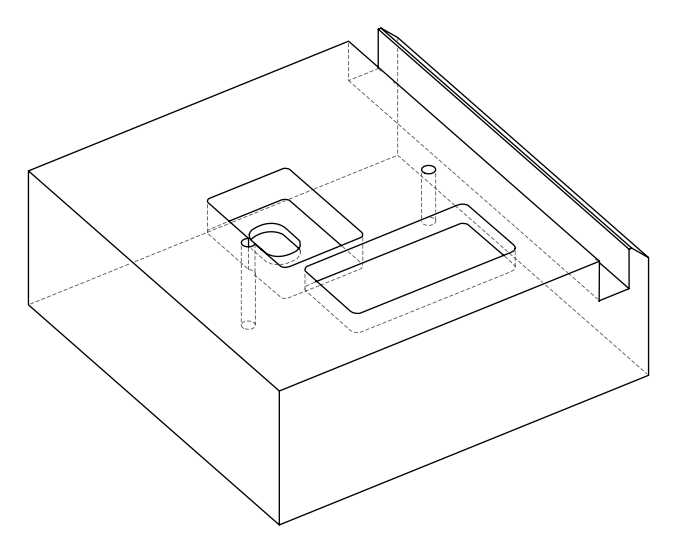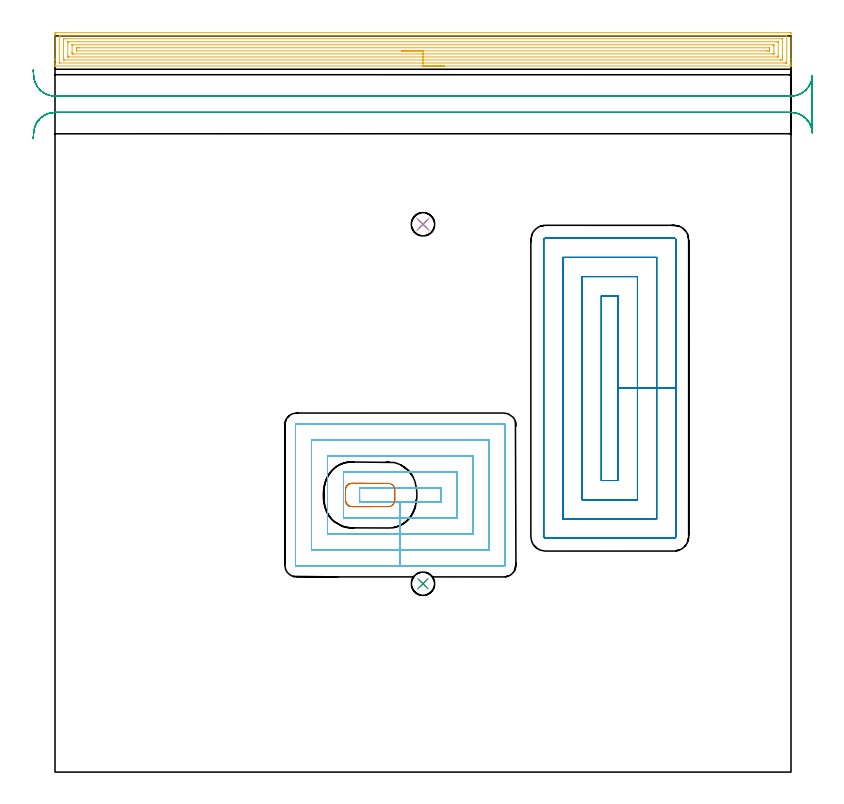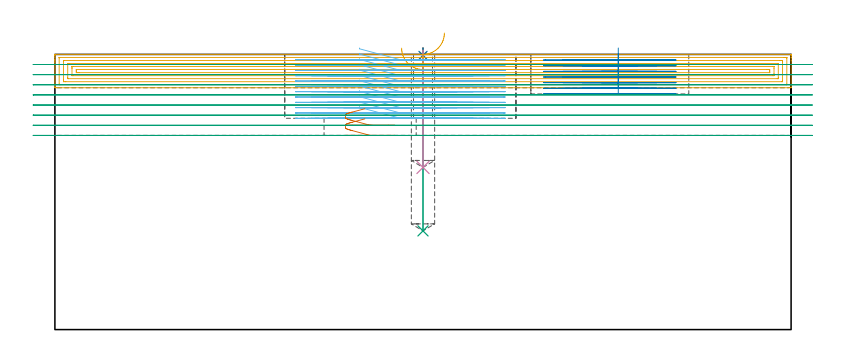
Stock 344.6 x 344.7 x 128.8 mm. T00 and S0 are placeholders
(PLAN: 9 operations, 6 tool changes, 75.2 min)
(1 SPOT_DRILL | STEP1POCKET | NXT0321_9005460120000 | 0.03 min | 1 mm3)
(2 SPOT_DRILL_1 | STEP1POCKET_1 | NXT0321_9005460120000 | 0.03 min | 1 mm3)
(3 DRILL_BLIND_HOLE_INTO_CENTER | STEP1POCKET | UGT0301_221 | 0.34 min | 7479 mm3)
(4 DRILL_BLIND_HOLE_INTO_CENTER_1 | STEP1POCKET_1 | UGT0301_221 | 0.22 min | 4716 mm3)
(5 AREA_MILL | FG_CHAMFER_SURFACE | UGT0205_001 | 16.8 min | 41935 mm3)
(6 MILL_RECTANGULAR_POCKET | POCKET_RECTANGULAR_STRAIGHT | NXT0201_013 | Follow Part, ap 2.5, ae 75% | 26.96 min | 246959 mm3)
(7 MILL_RECTANGULAR_POCKET_1 | POCKET_RECTANGULAR_STRAIGHT_1 | UGT0201_094 | Follow Part, ap 5, ae 75% | 0.5 min | 9475 mm3)
(8 MILL_RECTANGULAR_POCKET_2 | POCKET_RECTANGULAR_STRAIGHT_2 | NXT0201_011 | Follow Part, ap 3, ae 75% | 17.63 min | 207786 mm3)
(9 MILL_RECTANGULAR_SLOT | SLOT_RECTANGULAR | UGT0201_094 | Follow Part, ap 5, ae 75% | 12.64 min | 360518 mm3)
(TOOL NXT0321_9005460120000 | NC Spot Drill, 142deg, 12mm, Carbide, Uncoated | D12 PA142 FL30 Z2)
(TOOL UGT0301_221 | Twist Drill 10.9 mm | D10.9 PA118 FL92 Z2)
(TOOL UGT0205_001 | Chamfer Mill 20 x 3 x 45 deg. | D20 FL50 Z2)
(TOOL NXT0201_013 | ENDMILL 10mm | D10 FL30 Z4)
(TOOL UGT0201_094 | End mill 20 mm | D20 FL38 Z4)
(TOOL NXT0201_011 | ENDMILL 12mm [2P460-1200-NA 1630] | D12 FL38 Z6)
(OP 1 SPOT_DRILL)
G17 G21 G94 G90
T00 M6
G54
G17 G0 G90 X172.3 Y88.2 S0 M3
G43 Z138.8 H0
G94 G81 G98 Z128.331 F250. R131.8
G80
M5
M2
(OP 2 SPOT_DRILL_1)
G17 G21 G94 G90
T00 M6
G54
G17 G0 G90 X172.3 Y256.5 S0 M3
G43 Z138.8 H0
G94 G81 G98 Z128.331 F250. R131.8
G80
M5
M2
(OP 3 DRILL_BLIND_HOLE_INTO_CENTER)
G17 G21 G94 G90
T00 M6
G54
G17 G0 G90 X172.3 Y88.2 S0 M3
G43 Z138.8 H0
G94 G81 G98 Z46.2 F250. R130.8
G80
M5
M2
(OP 4 DRILL_BLIND_HOLE_INTO_CENTER_1)
G17 G21 G94 G90
T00 M6
G54
G17 G0 G90 X172.3 Y256.5 S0 M3
G43 Z138.8 H0
G94 G81 G98 Z75.9 F250. R130.8
G80
M5
M2
(OP 5 AREA_MILL)
G17 G21 G94 G90
T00 M6
G54
G17 G0 G90 X182.3 Y330.6 S1061 M3
G43 Z138.8 H0
G94 G1 X182.262 Z137.928 F250.
X182.148 Z137.063
X181.959 Z136.212
X181.697 Z135.38
X181.363 Z134.574
X180.96 Z133.8
X180.491 Z133.064
X179.96 Z132.372
X179.371 Z131.729
X178.728 Z131.139
X178.036 Z130.608
X177.3 Z130.14
X176.526 Z129.737
X175.72 Z129.403
X174.888 Z129.141
X174.036 Z128.952
X173.172 Z128.838
X172.3 Z128.8
X0.182
X0.01 Y330.602 Z128.788
X0.003 Y330.745 Z128.648
X0. Y330.894 Z128.505
Y331.125 Z128.274
Y331.837 Z127.558
Y333.068 Z126.329
Y333.587 Z125.807
Y334.203 Z125.193
Y345.223 Z114.175
X0.006 Y345.838 Z113.56
X0.01 Y346.193 Z113.205
X0.262 Y346.197 Z113.202
X0.629 Y346.2 Z113.2
X343.971
X344.501 Y346.195 Z113.203
X344.59 Y346.192 Z113.206
X344.6 Y346.098 Z113.3
Y333.587 Z125.807
Y332.193 Z127.203
Y331.837 Z127.558
Y331.125 Z128.274
Y330.894 Z128.505
X344.597 Y330.745 Z128.648
X344.59 Y330.602 Z128.789
X344.418 Y330.6 Z128.8
X172.3
Y332.014 Z127.386
X2.235 Y332.015 Z127.385
X2.06 Y332.018 Z127.382
X2.019 Y332.021 Z127.379
X2.009 Y332.025 Z127.375
X2.006 Y332.037 Z127.363
X2.003 Y332.072 Z127.328
X2. Y332.245 Z127.155
Y344.496 Z114.904
X2.002 Y344.632 Z114.768
X2.007 Y344.741 Z114.659
X2.01 Y344.772 Z114.628
X2.02 Y344.779 Z114.621
X2.061 Y344.78 Z114.62
X2.417 Y344.785 Z114.615
X2.598 Y344.786 Z114.614
X342.365 Y344.785 Z114.615
X342.54 Y344.782 Z114.618
X342.581 Y344.779 Z114.621
X342.591 Y344.775 Z114.625
X342.594 Y344.763 Z114.637
X342.597 Y344.728 Z114.672
X342.6 Y344.555 Z114.845
Y332.304 Z127.096
X342.598 Y332.168 Z127.232
X342.593 Y332.059 Z127.341
X342.59 Y332.028 Z127.372
X342.58 Y332.021 Z127.379
X342.539 Y332.02 Z127.38
X342.183 Y332.015 Z127.385
X342.002 Y332.014 Z127.386
X341.289
X172.3
Y333.428 Z125.972
X4.367 Y333.429 Z125.971
X4.205 Y333.431 Z125.969
X4.044 Y333.435 Z125.965
X4.01 Y333.437 Z125.963
X4.006 Y333.467 Z125.933
X4.002 Y333.52 Z125.88
X4. Y333.587 Z125.813
Y333.788 Z125.612
Y342.539 Z116.861
X4.003 Y343.213 Z116.187
X4.006 Y343.313 Z116.087
X4.01 Y343.358 Z116.042
X4.049 Y343.365 Z116.035
X4.205 Y343.368 Z116.032
X4.937 Y343.371 Z116.029
X5.099
X340.233
X340.395 Y343.369 Z116.031
X340.556 Y343.365 Z116.035
X340.59 Y343.363 Z116.037
X340.594 Y343.333 Z116.067
X340.598 Y343.28 Z116.12
X340.6 Y343.213 Z116.187
Y343.012 Z116.388
Y334.261 Z125.139
X340.597 Y333.587 Z125.813
X340.594 Y333.487 Z125.913
X340.59 Y333.442 Z125.958
X340.551 Y333.435 Z125.965
X340.395 Y333.432 Z125.968
X339.662 Y333.429 Z125.971
X339.501 Y333.428 Z125.972
X172.3
Y334.843 Z124.557
X6.499
X6.149 Y334.844 Z124.556
X6.096 Y334.845 Z124.555
X6.041 Y334.85 Z124.55
X6.01 Y334.856 Z124.544
X6.008 Y334.905 Z124.495
X6. Y335.331 Z124.069
Y341.456 Z117.944
X6.008 Y341.897 Z117.503
X6.01 Y341.945 Z117.455
X6.08 Y341.95 Z117.45
X6.214 Y341.955 Z117.445
X6.383 Y341.957 Z117.443
X338.101
X338.451 Y341.956 Z117.444
X338.504 Y341.955 Z117.445
X338.559 Y341.95 Z117.45
X338.59 Y341.944 Z117.456
X338.592 Y341.895 Z117.505
X338.6 Y341.469 Z117.931
Y335.344 Z124.056
X338.592 Y334.903 Z124.497
X338.59 Y334.855 Z124.545
X338.52 Y334.85 Z124.55
X338.386 Y334.845 Z124.555
X338.217 Y334.843 Z124.557
X172.3
Y336.257 Z123.143
X8.63
X8.24 Y336.261 Z123.139
X8.046 Y336.264 Z123.136
X8.009 Y336.267 Z123.133
X8.006 Y336.302 Z123.098
X8.004 Y336.357 Z123.043
X8. Y336.874 Z122.526
Y337.087 Z122.313
Y340.374 Z119.026
X8.002 Y340.469 Z118.931
X8.006 Y340.526 Z118.874
X8.01 Y340.537 Z118.863
X8.015 Y340.539 Z118.861
X8.04 Y340.541 Z118.859
X8.252 Y340.543 Z118.857
X8.676
X335.97
X336.36 Y340.539 Z118.861
X336.554 Y340.536 Z118.864
X336.591 Y340.533 Z118.867
X336.594 Y340.498 Z118.902
X336.596 Y340.443 Z118.957
X336.6 Y339.926 Z119.474
Y339.713 Z119.687
Y337.301 Z122.099
Y336.426 Z122.974
X336.598 Y336.331 Z123.069
X336.594 Y336.274 Z123.126
X336.59 Y336.263 Z123.137
X336.585 Y336.261 Z123.139
X336.56 Y336.259 Z123.141
X336.348 Y336.257 Z123.143
X335.924
X172.3
Y337.671 Z121.729
X10.166 Y337.672 Z121.728
X10.081 Y337.673 Z121.727
X10.03 Y337.676 Z121.724
X10.01 Y337.678 Z121.722
X10.008 Y337.691 Z121.709
X10.003 Y337.811 Z121.589
X10.001 Y337.962 Z121.438
X10. Y338.416 Z120.984
X10.004 Y338.838 Z120.562
X10.008 Y339.064 Z120.336
X10.01 Y339.115 Z120.285
X10.068 Y339.122 Z120.278
X10.17 Y339.125 Z120.275
X10.464 Y339.128 Z120.272
X11.061 Y339.129 Z120.271
X11.358
X334.434 Y339.128 Z120.272
X334.519 Y339.127 Z120.273
X334.57 Y339.124 Z120.276
X334.59 Y339.122 Z120.278
X334.592 Y339.109 Z120.291
X334.597 Y338.989 Z120.411
X334.599 Y338.838 Z120.562
X334.6 Y338.384 Z121.016
X334.596 Y337.962 Z121.438
X334.592 Y337.736 Z121.664
X334.59 Y337.685 Z121.715
X334.532 Y337.678 Z121.722
X334.43 Y337.675 Z121.725
X334.136 Y337.672 Z121.728
X333.539 Y337.671 Z121.729
X333.242
X172.3
X171.428 Z121.767
X170.563 Z121.881
X169.712 Z122.07
X168.88 Z122.332
X168.074 Z122.666
X167.3 Z123.069
X166.564 Z123.537
X165.872 Z124.068
X165.229 Z124.658
X164.64 Z125.301
X164.108 Z125.993
X163.64 Z126.729
X163.237 Z127.503
X162.903 Z128.309
X162.641 Z129.141
X162.452 Z129.992
X162.338 Z130.857
X162.3 Z131.729
G0 Z138.8
M5
M2
(OP 6 MILL_RECTANGULAR_POCKET)
G17 G21 G94 G90
T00 M6
G54
G17 G0 G90 X142.6 Y127.795 S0 M3
G43 Z138.8 H0
Z131.8
G94 G1 Y126.4 Z131.426 F250.
X161.7 Z126.308
X167.89 F500.
X180.8
Y133.1
X142.6
Y126.4
X161.7
Y118.9
X167.89
X188.3
Y140.6
X135.1
Y118.9
X161.7
Y111.4
X167.89
X195.8
Y148.1
X127.6
Y111.4
X161.7
Y103.9
X167.89
X203.3
Y155.6
X120.1
Y103.9
X161.7
Y96.4
X210.2
G3 X210.8 Y97. R0.6
G1 Y162.5
G3 X210.2 Y163.1 R0.6
G1 X113.2
G3 X112.6 Y162.5 R0.6
G1 Y97.
G3 X113.2 Y96.4 R0.6
G1 X161.7
X162.7
G0 X142.6 Y127.795 Z129.308
G1 Y126.4 Z128.934 F250.
X161.7 Z123.817
X167.89 F500.
X180.8
Y133.1
X142.6
Y126.4
X161.7
Y118.9
X167.89
X188.3
Y140.6
X135.1
Y118.9
X161.7
Y111.4
X167.89
X195.8
Y148.1
X127.6
Y111.4
X161.7
Y103.9
X167.89
X203.3
Y155.6
X120.1
Y103.9
X161.7
Y96.4
X210.2
G3 X210.8 Y97. R0.6
G1 Y162.5
G3 X210.2 Y163.1 R0.6
G1 X113.2
G3 X112.6 Y162.5 R0.6
G1 Y97.
G3 X113.2 Y96.4 R0.6
G1 X161.7
X162.7
G0 X142.6 Y127.795 Z126.817
G1 Y126.4 Z126.443 F250.
X161.7 Z121.325
X167.89 F500.
X180.8
Y133.1
X142.6
Y126.4
X161.7
Y118.9
X167.89
X188.3
Y140.6
X135.1
Y118.9
X161.7
Y111.4
X167.89
X195.8
Y148.1
X127.6
Y111.4
X161.7
Y103.9
X167.89
X203.3
Y155.6
X120.1
Y103.9
X161.7
Y96.4
X210.2
G3 X210.8 Y97. R0.6
G1 Y162.5
G3 X210.2 Y163.1 R0.6
G1 X113.2
G3 X112.6 Y162.5 R0.6
G1 Y97.
G3 X113.2 Y96.4 R0.6
G1 X161.7
X162.7
G0 X142.6 Y127.795 Z124.325
G1 Y126.4 Z123.951 F250.
X161.7 Z118.833
X167.89 F500.
X180.8
Y133.1
X142.6
Y126.4
X161.7
Y118.9
X167.89
X188.3
Y140.6
X135.1
Y118.9
X161.7
Y111.4
X167.89
X195.8
Y148.1
X127.6
Y111.4
X161.7
Y103.9
X167.89
X203.3
Y155.6
X120.1
Y103.9
X161.7
Y96.4
X210.2
G3 X210.8 Y97. R0.6
G1 Y162.5
G3 X210.2 Y163.1 R0.6
G1 X113.2
G3 X112.6 Y162.5 R0.6
G1 Y97.
G3 X113.2 Y96.4 R0.6
G1 X161.7
X162.7
G0 X142.6 Y127.795 Z121.833
G1 Y126.4 Z121.459 F250.
X161.7 Z116.342
X167.89 F500.
X180.8
Y133.1
X142.6
Y126.4
X161.7
Y118.9
X167.89
X188.3
Y140.6
X135.1
Y118.9
X161.7
Y111.4
X167.89
X195.8
Y148.1
X127.6
Y111.4
X161.7
Y103.9
X167.89
X203.3
Y155.6
X120.1
Y103.9
X161.7
Y96.4
X210.2
G3 X210.8 Y97. R0.6
G1 Y162.5
G3 X210.2 Y163.1 R0.6
G1 X113.2
G3 X112.6 Y162.5 R0.6
G1 Y97.
G3 X113.2 Y96.4 R0.6
G1 X161.7
X162.7
G0 X142.6 Y127.795 Z119.342
G1 Y126.4 Z118.968 F250.
X161.7 Z113.85
X167.89 F500.
X180.8
Y133.1
X142.6
Y126.4
X161.7
Y118.9
X167.89
X188.3
Y140.6
X135.1
Y118.9
X161.7
Y111.4
X167.89
X195.8
Y148.1
X127.6
Y111.4
X161.7
Y103.9
X167.89
X203.3
Y155.6
X120.1
Y103.9
X161.7
Y96.4
X210.2
G3 X210.8 Y97. R0.6
G1 Y162.5
G3 X210.2 Y163.1 R0.6
G1 X113.2
G3 X112.6 Y162.5 R0.6
G1 Y97.
G3 X113.2 Y96.4 R0.6
G1 X161.7
X162.7
G0 X142.6 Y127.795 Z116.85
G1 Y126.4 Z116.476 F250.
X161.7 Z111.358
X167.888 F500.
X180.8
Y133.1
X142.6
Y126.4
X161.7
Y118.9
X167.888
X188.3
Y140.6
X135.1
Y118.9
X161.7
Y111.4
X167.888
X195.8
Y148.1
X127.6
Y111.4
X161.7
Y103.9
X203.3
Y155.6
X120.1
Y103.9
X161.7
Y96.4
X210.2
G3 X210.8 Y97. R0.6
G1 Y162.5
G3 X210.2 Y163.1 R0.6
G1 X113.2
G3 X112.6 Y162.5 R0.6
G1 Y97.
G3 X113.2 Y96.4 R0.6
G1 X161.7
X162.7
G0 X142.6 Y127.795 Z114.358
G1 Y126.4 Z113.984 F250.
X161.7 Z108.867
X167.888 F500.
X180.8
Y133.1
X142.6
Y126.4
X161.7
Y118.9
X167.888
X188.3
Y140.6
X135.1
Y118.9
X161.7
Y111.4
X167.888
X195.8
Y148.1
X127.6
Y111.4
X161.7
Y103.9
X203.3
Y155.6
X120.1
Y103.9
X161.7
Y96.4
X210.2
G3 X210.8 Y97. R0.6
G1 Y162.5
G3 X210.2 Y163.1 R0.6
G1 X113.2
G3 X112.6 Y162.5 R0.6
G1 Y97.
G3 X113.2 Y96.4 R0.6
G1 X161.7
X162.7
G0 X142.6 Y127.795 Z111.867
G1 Y126.4 Z111.493 F250.
X161.7 Z106.375
X167.888 F500.
X180.8
Y133.1
X142.6
Y126.4
X161.7
Y118.9
X167.888
X188.3
Y140.6
X135.1
Y118.9
X161.7
Y111.4
X167.888
X195.8
Y148.1
X127.6
Y111.4
X161.7
Y103.9
X203.3
Y155.6
X120.1
Y103.9
X161.7
Y96.4
X210.2
G3 X210.8 Y97. R0.6
G1 Y162.5
G3 X210.2 Y163.1 R0.6
G1 X113.2
G3 X112.6 Y162.5 R0.6
G1 Y97.
G3 X113.2 Y96.4 R0.6
G1 X161.7
X162.7
G0 X142.6 Y127.795 Z109.375
G1 Y126.4 Z109.001 F250.
X161.7 Z103.883
X167.888 F500.
X180.8
Y133.1
X142.6
Y126.4
X161.7
Y118.9
X167.888
X188.3
Y140.6
X135.1
Y118.9
X161.7
Y111.4
X167.888
X195.8
Y148.1
X127.6
Y111.4
X161.7
Y103.9
X203.3
Y155.6
X120.1
Y103.9
X161.7
Y96.4
X210.2
G3 X210.8 Y97. R0.6
G1 Y162.5
G3 X210.2 Y163.1 R0.6
G1 X113.2
G3 X112.6 Y162.5 R0.6
G1 Y97.
G3 X113.2 Y96.4 R0.6
G1 X161.7
X162.7
G0 X142.6 Y127.795 Z106.883
G1 Y126.4 Z106.509 F250.
X161.7 Z101.392
X167.888 F500.
X180.8
Y133.1
X142.6
Y126.4
X161.7
Y118.9
X167.888
X188.3
Y140.6
X135.1
Y118.9
X161.7
Y111.4
X167.888
X195.8
Y148.1
X127.6
Y111.4
X161.7
Y103.9
X203.3
Y155.6
X120.1
Y103.9
X161.7
Y96.4
X210.2
G3 X210.8 Y97. R0.6
G1 Y162.5
G3 X210.2 Y163.1 R0.6
G1 X113.2
G3 X112.6 Y162.5 R0.6
G1 Y97.
G3 X113.2 Y96.4 R0.6
G1 X161.7
X162.7
G0 X142.6 Y127.795 Z104.392
G1 Y126.4 Z104.018 F250.
X161.7 Z98.9
X167.888 F500.
X180.8
Y133.1
X142.6
Y126.4
X161.7
Y118.9
X167.888
X188.3
Y140.6
X135.1
Y118.9
X161.7
Y111.4
X167.888
X195.8
Y148.1
X127.6
Y111.4
X161.7
Y103.9
X203.3
Y155.6
X120.1
Y103.9
X161.7
Y96.4
X210.2
G3 X210.8 Y97. R0.6
G1 Y162.5
G3 X210.2 Y163.1 R0.6
G1 X113.2
G3 X112.6 Y162.5 R0.6
G1 Y97.
G3 X113.2 Y96.4 R0.6
G1 X161.7
X162.7
G0 Z138.8
M5
M2
(OP 7 MILL_RECTANGULAR_POCKET_1)
G17 G21 G94 G90
T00 M6
G54
G17 G0 G90 X145.08 Y135.2 S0 M3
G43 Z138.8 H0
Z103.375
G94 G1 X139.1 Z101.773 F250.
X138.924 Z101.725
X138.476 Y135.142 Z101.604
X138.041 Y135.019 Z101.483
X137.628 Y134.834 Z101.362
X137.247 Y134.591 Z101.241
X136.904 Y134.296 Z101.12
X136.609 Y133.953 Z100.999
X136.366 Y133.572 Z100.877
X136.181 Y133.159 Z100.756
X136.058 Y132.724 Z100.635
X136. Y132.276 Z100.514
Y127.224 Z99.16
X136.058 Y126.776 Z99.039
X136.181 Y126.341 Z98.918
X136.366 Y125.928 Z98.797
X136.609 Y125.547 Z98.676
X136.904 Y125.204 Z98.555
X137.247 Y124.909 Z98.433
X137.628 Y124.666 Z98.312
X138.041 Y124.481 Z98.191
X138.476 Y124.358 Z98.07
X138.924 Y124.3 Z97.949
X139.1 Z97.902
X147.55 Z95.637
X156. F500.
G3 X159.1 Y127.4 R3.1
G1 Y132.1
G3 X156. Y135.2 R3.1
G1 X139.1
G3 X136. Y132.1 R3.1
G1 Y127.4
G3 X139.1 Y124.3 R3.1
G1 X147.55
X148.55
G0 X145.08 Y135.2 Z98.637
G1 X139.1 Z97.035 F250.
X138.924 Z96.988
X138.476 Y135.142 Z96.867
X138.041 Y135.019 Z96.746
X137.628 Y134.834 Z96.624
X137.247 Y134.591 Z96.503
X136.904 Y134.296 Z96.382
X136.609 Y133.953 Z96.261
X136.366 Y133.572 Z96.14
X136.181 Y133.159 Z96.019
X136.058 Y132.724 Z95.898
X136. Y132.276 Z95.776
Y127.224 Z94.423
X136.058 Y126.776 Z94.302
X136.181 Y126.341 Z94.18
X136.366 Y125.928 Z94.059
X136.609 Y125.547 Z93.938
X136.904 Y125.204 Z93.817
X137.247 Y124.909 Z93.696
X137.628 Y124.666 Z93.575
X138.041 Y124.481 Z93.454
X138.476 Y124.358 Z93.333
X138.924 Y124.3 Z93.211
X139.1 Z93.164
X147.55 Z90.9
X156. F500.
G3 X159.1 Y127.4 R3.1
G1 Y132.1
G3 X156. Y135.2 R3.1
G1 X139.1
G3 X136. Y132.1 R3.1
G1 Y127.4
G3 X139.1 Y124.3 R3.1
G1 X147.55
X148.55
G0 Z138.8
M5
M2
(OP 8 MILL_RECTANGULAR_POCKET_2)
G17 G21 G94 G90
T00 M6
G54
G17 G0 G90 X263.7 Y158.691 S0 M3
G43 Z138.8 H1
Z131.8
G94 G1 Y179.75 Z126.157 F250.
Y223. F500.
X255.8
Y136.5
X263.7
Y179.75
X272.7
Y232.
X246.8
Y127.5
X272.7
Y179.75
X281.7
Y241.
X237.8
Y118.5
X281.7
Y179.75
X290.7
Y249.1
G3 X289.8 Y250. R0.9
G1 X229.7
G3 X228.8 Y249.1 R0.9
G1 Y110.4
G3 X229.7 Y109.5 R0.9
G1 X289.8
G3 X290.7 Y110.4 R0.9
G1 Y179.75
Y180.75
G0 X263.7 Y158.691 Z129.157
G1 Y179.75 Z123.514 F250.
Y223. F500.
X255.8
Y136.5
X263.7
Y179.75
X272.7
Y232.
X246.8
Y127.5
X272.7
Y179.75
X281.7
Y241.
X237.8
Y118.5
X281.7
Y179.75
X290.7
Y249.1
G3 X289.8 Y250. R0.9
G1 X229.7
G3 X228.8 Y249.1 R0.9
G1 Y110.4
G3 X229.7 Y109.5 R0.9
G1 X289.8
G3 X290.7 Y110.4 R0.9
G1 Y179.75
Y180.75
G0 X263.7 Y158.691 Z126.514
G1 Y179.75 Z120.871 F250.
Y223. F500.
X255.8
Y136.5
X263.7
Y179.75
X272.7
Y232.
X246.8
Y127.5
X272.7
Y179.75
X281.7
Y241.
X237.8
Y118.5
X281.7
Y179.75
X290.7
Y249.1
G3 X289.8 Y250. R0.9
G1 X229.7
G3 X228.8 Y249.1 R0.9
G1 Y110.4
G3 X229.7 Y109.5 R0.9
G1 X289.8
G3 X290.7 Y110.4 R0.9
G1 Y179.75
Y180.75
G0 X263.7 Y158.691 Z123.871
G1 Y179.75 Z118.229 F250.
Y223. F500.
X255.8
Y136.5
X263.7
Y179.75
X272.7
Y232.
X246.8
Y127.5
X272.7
Y179.75
X281.7
Y241.
X237.8
Y118.5
X281.7
Y179.75
X290.7
Y249.1
G3 X289.8 Y250. R0.9
G1 X229.7
G3 X228.8 Y249.1 R0.9
G1 Y110.4
G3 X229.7 Y109.5 R0.9
G1 X289.8
G3 X290.7 Y110.4 R0.9
G1 Y179.75
Y180.75
G0 X263.7 Y158.691 Z121.229
G1 Y179.75 Z115.586 F250.
Y223. F500.
X255.8
Y136.5
X263.7
Y179.75
X272.7
Y232.
X246.8
Y127.5
X272.7
Y179.75
X281.7
Y241.
X237.8
Y118.5
X281.7
Y179.75
X290.7
Y249.1
G3 X289.8 Y250. R0.9
G1 X229.7
G3 X228.8 Y249.1 R0.9
G1 Y110.4
G3 X229.7 Y109.5 R0.9
G1 X289.8
G3 X290.7 Y110.4 R0.9
G1 Y179.75
Y180.75
G0 X263.7 Y158.691 Z118.586
G1 Y179.75 Z112.943 F250.
Y223. F500.
X255.8
Y136.5
X263.7
Y179.75
X272.7
Y232.
X246.8
Y127.5
X272.7
Y179.75
X281.7
Y241.
X237.8
Y118.5
X281.7
Y179.75
X290.7
Y249.1
G3 X289.8 Y250. R0.9
G1 X229.7
G3 X228.8 Y249.1 R0.9
G1 Y110.4
G3 X229.7 Y109.5 R0.9
G1 X289.8
G3 X290.7 Y110.4 R0.9
G1 Y179.75
Y180.75
G0 X263.7 Y158.691 Z115.943
G1 Y179.75 Z110.3 F250.
Y223. F500.
X255.8
Y136.5
X263.7
Y179.75
X272.7
Y232.
X246.8
Y127.5
X272.7
Y179.75
X281.7
Y241.
X237.8
Y118.5
X281.7
Y179.75
X290.7
Y249.1
G3 X289.8 Y250. R0.9
G1 X229.7
G3 X228.8 Y249.1 R0.9
G1 Y110.4
G3 X229.7 Y109.5 R0.9
G1 X289.8
G3 X290.7 Y110.4 R0.9
G1 Y179.75
Y180.75
G0 Z138.8
M5
M2
(OP 9 MILL_RECTANGULAR_SLOT)
G17 G21 G94 G90
T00 M6
G54
G17 G0 G90 X-10.202 Y296.683 S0 M3
G43 Z138.8 H0
Z124.062
G94 G1 X-9.97 Y299.674 F250.
G2 X0. Y308.9 R10. F500.
G1 X344.6
G2 X354.59 Y299.347 R10.
G1 Y326.053
G2 X344.6 Y316.5 R10.
G1 X0.
G2 X-9.97 Y325.726 R10.
G1 X-10.202 Y328.717 F250.
G0 Y296.683 Z119.325
G1 X-9.97 Y299.674
G2 X0. Y308.9 R10. F500.
G1 X344.6
G2 X354.59 Y299.347 R10.
G1 Y326.053
G2 X344.6 Y316.5 R10.
G1 X0.
G2 X-9.97 Y325.726 R10.
G1 X-10.202 Y328.717 F250.
G0 Y296.683 Z114.587
G1 X-9.97 Y299.674
G2 X0. Y308.9 R10. F500.
G1 X344.6
G2 X354.59 Y299.347 R10.
G1 Y326.053
G2 X344.6 Y316.5 R10.
G1 X0.
G2 X-9.97 Y325.726 R10.
G1 X-10.202 Y328.717 F250.
G0 Y296.683 Z109.85
G1 X-9.97 Y299.674
G2 X0. Y308.9 R10. F500.
G1 X344.6
G2 X354.59 Y299.347 R10.
G1 Y326.053
G2 X344.6 Y316.5 R10.
G1 X0.
G2 X-9.97 Y325.726 R10.
G1 X-10.202 Y328.717 F250.
G0 Y296.683 Z105.112
G1 X-9.97 Y299.674
G2 X0. Y308.9 R10. F500.
G1 X344.6
G2 X354.59 Y299.347 R10.
G1 Y326.053
G2 X344.6 Y316.5 R10.
G1 X0.
G2 X-9.97 Y325.726 R10.
G1 X-10.202 Y328.717 F250.
G0 Y296.683 Z100.375
G1 X-9.97 Y299.674
G2 X0. Y308.9 R10. F500.
G1 X344.6
G2 X354.59 Y299.347 R10.
G1 Y326.053
G2 X344.6 Y316.5 R10.
G1 X0.
G2 X-9.97 Y325.726 R10.
G1 X-10.202 Y328.717 F250.
G0 Y296.683 Z95.637
G1 X-9.97 Y299.674
G2 X0. Y308.9 R10. F500.
G1 X344.6
G2 X354.59 Y299.347 R10.
G1 Y326.053
G2 X344.6 Y316.5 R10.
G1 X0.
G2 X-9.97 Y325.726 R10.
G1 X-10.202 Y328.717 F250.
G0 Y296.683 Z90.9
G1 X-9.97 Y299.674
G2 X0. Y308.9 R10. F500.
G1 X344.6
G2 X354.59 Y299.347 R10.
G1 Y326.053
G2 X344.6 Y316.5 R10.
G1 X0.
G2 X-9.97 Y325.726 R10.
G1 X-10.202 Y328.717 F250.
G0 Z138.8
M5
M2
